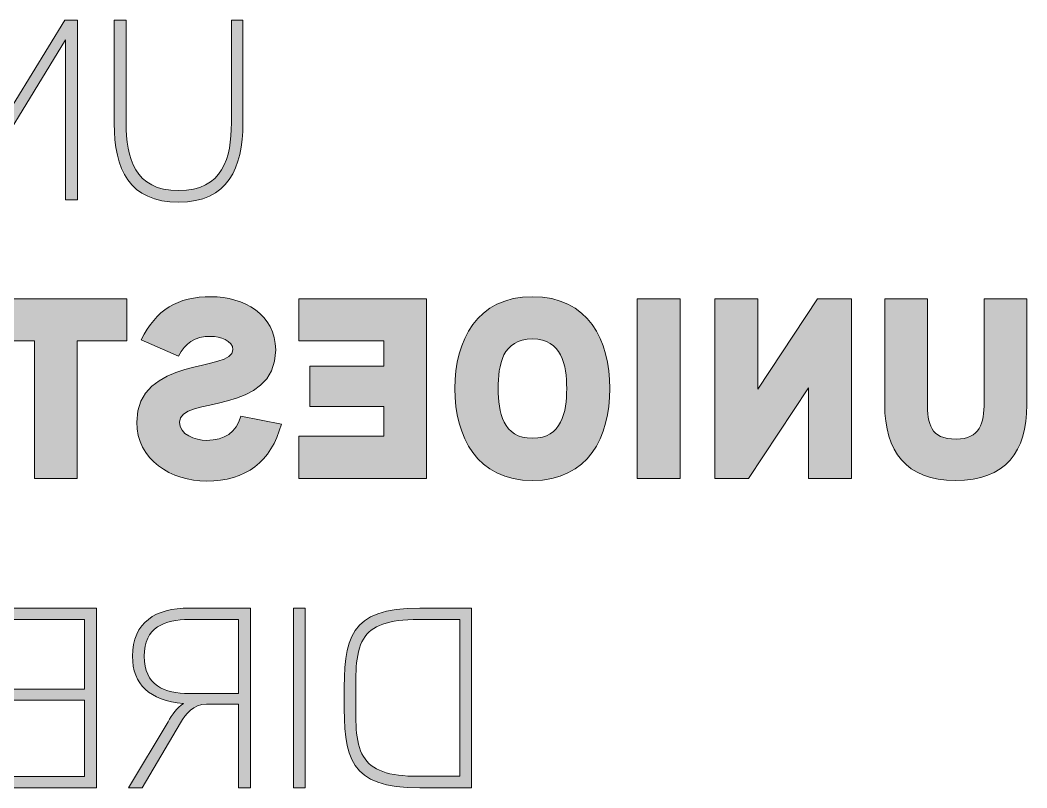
# Model space of a CAD drawing. Header units: centimetres. Extents: x 0.09 to 3.73, y -8.23 to -2.14.
# Drawn here: x 1.914 to 2.514, y -4.834 to -4.376 of the extents above; entities that cross this region are included whole.
import ezdxf

# ---------------------------------------------------------------- set-up
doc = ezdxf.new("R2010")
doc.units = ezdxf.units.CM
doc.header["$MEASUREMENT"] = 0
doc.layers.add('Camada 1', color=7, linetype='Continuous', lineweight=0)

# ---------------------------------------------------------------- blocks, each defined once
blk = doc.blocks.new('Block_18')
at = {"layer": 'Camada 1', "true_color": 0x1d1d1b, "transparency": 33554687}
h = blk.add_hatch(color=250, dxfattribs=at)
h.dxf.hatch_style = 2
edge = h.paths.add_edge_path()
edge.add_spline(control_points=[(1.87503, -4.37644), (1.87503, -4.37644), (1.88209, -4.37644), (1.88209, -4.37644), (1.88209, -4.37644), (1.88209, -4.47186), (1.88209, -4.47186), (1.88209, -4.47186), (1.94056, -4.37644), (1.94056, -4.37644), (1.94056, -4.37644), (1.9482, -4.37644), (1.9482, -4.37644), (1.9482, -4.37644), (1.9482, -4.48351), (1.9482, -4.48351), (1.9482, -4.48351), (1.94114, -4.48351), (1.94114, -4.48351), (1.94114, -4.48351), (1.94114, -4.38808), (1.94114, -4.38808), (1.94114, -4.38808), (1.88254, -4.48351), (1.88254, -4.48351), (1.88254, -4.48351), (1.87503, -4.48351), (1.87503, -4.48351), (1.87503, -4.48351), (1.87503, -4.37644), (1.87503, -4.37644)], knot_values=[0, 0, 0, 0, 1, 1, 1, 2, 2, 2, 3, 3, 3, 4, 4, 4, 5, 5, 5, 6, 6, 6, 7, 7, 7, 8, 8, 8, 9, 9, 9, 10, 10, 10, 10], degree=3, periodic=0)
h = blk.add_hatch(color=250, dxfattribs=at)
h.dxf.hatch_style = 2
edge = h.paths.add_edge_path()
edge.add_spline(control_points=[(1.97008, -4.37644), (1.97008, -4.37644), (1.97714, -4.37644), (1.97714, -4.37644), (1.97714, -4.37644), (1.97714, -4.43766), (1.97714, -4.43766), (1.97714, -4.45836), (1.98207, -4.478), (2.00846, -4.478), (2.03485, -4.478), (2.03991, -4.45836), (2.03991, -4.43766), (2.03991, -4.43766), (2.03991, -4.37644), (2.03991, -4.37644), (2.03991, -4.37644), (2.0468, -4.37644), (2.0468, -4.37644), (2.0468, -4.37644), (2.0468, -4.43793), (2.0468, -4.43793), (2.0468, -4.46432), (2.03791, -4.48489), (2.00846, -4.48489), (1.97914, -4.48489), (1.97008, -4.46525), (1.97008, -4.43793), (1.97008, -4.43793), (1.97008, -4.37644), (1.97008, -4.37644)], knot_values=[0, 0, 0, 0, 1, 1, 1, 2, 2, 2, 3, 3, 3, 4, 4, 4, 5, 5, 5, 6, 6, 6, 7, 7, 7, 8, 8, 8, 9, 9, 9, 10, 10, 10, 10], degree=3, periodic=0)
h = blk.add_hatch(color=250, dxfattribs=at)
h.dxf.hatch_style = 2
edge = h.paths.add_edge_path()
edge.add_spline(control_points=[(1.98346, -4.6159), (1.98346, -4.57694), (2.04084, -4.58583), (2.04084, -4.57294), (2.04084, -4.56712), (2.03287, -4.56481), (2.02796, -4.56481), (2.01736, -4.56481), (2.01276, -4.56881), (2.00832, -4.57663), (2.00832, -4.57663), (1.98622, -4.56681), (1.98622, -4.56681), (1.99511, -4.549), (2.00754, -4.54118), (2.02796, -4.54118), (2.04697, -4.54118), (2.06632, -4.55175), (2.06632, -4.57294), (2.06632, -4.61204), (2.00894, -4.60026), (2.00894, -4.6159), (2.00894, -4.62341), (2.01829, -4.62679), (2.02505, -4.62679), (2.03624, -4.62679), (2.04268, -4.62203), (2.0456, -4.61235), (2.0456, -4.61235), (2.06968, -4.61711), (2.06968, -4.61711), (2.0637, -4.63954), (2.04851, -4.65104), (2.02505, -4.65104), (2.00419, -4.65104), (1.98346, -4.63843), (1.98346, -4.6159)], knot_values=[0, 0, 0, 0, 1, 1, 1, 2, 2, 2, 3, 3, 3, 4, 4, 4, 5, 5, 5, 6, 6, 6, 7, 7, 7, 8, 8, 8, 9, 9, 9, 10, 10, 10, 11, 11, 11, 12, 12, 12, 12], degree=3, periodic=0)
h = blk.add_hatch(color=250, dxfattribs=at)
h.dxf.hatch_style = 2
edge = h.paths.add_edge_path()
edge.add_spline(control_points=[(2.1989, -4.59595), (2.1989, -4.60991), (2.20168, -4.62555), (2.21931, -4.62555), (2.23695, -4.62555), (2.23973, -4.60991), (2.23973, -4.59595), (2.23973, -4.582), (2.23695, -4.56633), (2.21931, -4.56633), (2.20137, -4.56633), (2.1989, -4.582), (2.1989, -4.59595)], knot_values=[0, 0, 0, 0, 1, 1, 1, 2, 2, 2, 3, 3, 3, 4, 4, 4, 4], degree=3, periodic=0)
edge = h.paths.add_edge_path()
edge.add_spline(control_points=[(2.17313, -4.59595), (2.17313, -4.56726), (2.18633, -4.54118), (2.21931, -4.54118), (2.25246, -4.54118), (2.2655, -4.56726), (2.2655, -4.59595), (2.2655, -4.62465), (2.25246, -4.65073), (2.21931, -4.65073), (2.18633, -4.65073), (2.17313, -4.62465), (2.17313, -4.59595)], knot_values=[0, 0, 0, 0, 1, 1, 1, 2, 2, 2, 3, 3, 3, 4, 4, 4, 4], degree=3, periodic=0)
h = blk.add_hatch(color=250, dxfattribs=at)
h.dxf.hatch_style = 2
edge = h.paths.add_edge_path()
edge.add_spline(control_points=[(1.89286, -4.54242), (1.89286, -4.54242), (1.97768, -4.54242), (1.97768, -4.54242), (1.97768, -4.54242), (1.97768, -4.56757), (1.97768, -4.56757), (1.97768, -4.56757), (1.94808, -4.56757), (1.94808, -4.56757), (1.94808, -4.56757), (1.94808, -4.64949), (1.94808, -4.64949), (1.94808, -4.64949), (1.92262, -4.64949), (1.92262, -4.64949), (1.92262, -4.64949), (1.92262, -4.56757), (1.92262, -4.56757), (1.92262, -4.56757), (1.89286, -4.56757), (1.89286, -4.56757), (1.89286, -4.56757), (1.89286, -4.54242), (1.89286, -4.54242)], knot_values=[0, 0, 0, 0, 1, 1, 1, 2, 2, 2, 3, 3, 3, 4, 4, 4, 5, 5, 5, 6, 6, 6, 7, 7, 7, 8, 8, 8, 8], degree=3, periodic=0)
h = blk.add_hatch(color=250, dxfattribs=at)
h.dxf.hatch_style = 2
edge = h.paths.add_edge_path()
edge.add_spline(control_points=[(2.08006, -4.62434), (2.08006, -4.62434), (2.13069, -4.62434), (2.13069, -4.62434), (2.13069, -4.62434), (2.13069, -4.6067), (2.13069, -4.6067), (2.13069, -4.6067), (2.08666, -4.6067), (2.08666, -4.6067), (2.08666, -4.6067), (2.08666, -4.58259), (2.08666, -4.58259), (2.08666, -4.58259), (2.13069, -4.58259), (2.13069, -4.58259), (2.13069, -4.58259), (2.13069, -4.56757), (2.13069, -4.56757), (2.13069, -4.56757), (2.08006, -4.56757), (2.08006, -4.56757), (2.08006, -4.56757), (2.08006, -4.54242), (2.08006, -4.54242), (2.08006, -4.54242), (2.15617, -4.54242), (2.15617, -4.54242), (2.15617, -4.54242), (2.15617, -4.64949), (2.15617, -4.64949), (2.15617, -4.64949), (2.08006, -4.64949), (2.08006, -4.64949), (2.08006, -4.64949), (2.08006, -4.62434), (2.08006, -4.62434)], knot_values=[0, 0, 0, 0, 1, 1, 1, 2, 2, 2, 3, 3, 3, 4, 4, 4, 5, 5, 5, 6, 6, 6, 7, 7, 7, 8, 8, 8, 9, 9, 9, 10, 10, 10, 11, 11, 11, 12, 12, 12, 12], degree=3, periodic=0)
h = blk.add_hatch(color=250, dxfattribs=at)
h.dxf.hatch_style = 2
edge = h.paths.add_edge_path()
edge.add_spline(control_points=[(2.28165, -4.54242), (2.28165, -4.54242), (2.30727, -4.54242), (2.30727, -4.54242), (2.30727, -4.54242), (2.30727, -4.64949), (2.30727, -4.64949), (2.30727, -4.64949), (2.28165, -4.64949), (2.28165, -4.64949), (2.28165, -4.64949), (2.28165, -4.54242), (2.28165, -4.54242)], knot_values=[0, 0, 0, 0, 1, 1, 1, 2, 2, 2, 3, 3, 3, 4, 4, 4, 4], degree=3, periodic=0)
h = blk.add_hatch(color=250, dxfattribs=at)
h.dxf.hatch_style = 2
edge = h.paths.add_edge_path()
edge.add_spline(control_points=[(2.32809, -4.54242), (2.32809, -4.54242), (2.35357, -4.54242), (2.35357, -4.54242), (2.35357, -4.54242), (2.35357, -4.59627), (2.35357, -4.59627), (2.35357, -4.59627), (2.38931, -4.54242), (2.38931, -4.54242), (2.38931, -4.54242), (2.40942, -4.54242), (2.40942, -4.54242), (2.40942, -4.54242), (2.40942, -4.64949), (2.40942, -4.64949), (2.40942, -4.64949), (2.38394, -4.64949), (2.38394, -4.64949), (2.38394, -4.64949), (2.38394, -4.59551), (2.38394, -4.59551), (2.38394, -4.59551), (2.34804, -4.64949), (2.34804, -4.64949), (2.34804, -4.64949), (2.32809, -4.64949), (2.32809, -4.64949), (2.32809, -4.64949), (2.32809, -4.54242), (2.32809, -4.54242)], knot_values=[0, 0, 0, 0, 1, 1, 1, 2, 2, 2, 3, 3, 3, 4, 4, 4, 5, 5, 5, 6, 6, 6, 7, 7, 7, 8, 8, 8, 9, 9, 9, 10, 10, 10, 10], degree=3, periodic=0)
h = blk.add_hatch(color=250, dxfattribs=at)
h.dxf.hatch_style = 2
edge = h.paths.add_edge_path()
edge.add_spline(control_points=[(2.42929, -4.54242), (2.42929, -4.54242), (2.45477, -4.54242), (2.45477, -4.54242), (2.45477, -4.54242), (2.45477, -4.60422), (2.45477, -4.60422), (2.45477, -4.61697), (2.4563, -4.62603), (2.47179, -4.62603), (2.48622, -4.62603), (2.48851, -4.61635), (2.48851, -4.60422), (2.48851, -4.60422), (2.48851, -4.54242), (2.48851, -4.54242), (2.48851, -4.54242), (2.51399, -4.54242), (2.51399, -4.54242), (2.51399, -4.54242), (2.51399, -4.6056), (2.51399, -4.6056), (2.51399, -4.63337), (2.5014, -4.65073), (2.47148, -4.65073), (2.44189, -4.65073), (2.42929, -4.63309), (2.42929, -4.6056), (2.42929, -4.6056), (2.42929, -4.54242), (2.42929, -4.54242)], knot_values=[0, 0, 0, 0, 1, 1, 1, 2, 2, 2, 3, 3, 3, 4, 4, 4, 5, 5, 5, 6, 6, 6, 7, 7, 7, 8, 8, 8, 9, 9, 9, 10, 10, 10, 10], degree=3, periodic=0)
h = blk.add_hatch(color=250, dxfattribs=at)
h.dxf.hatch_style = 2
edge = h.paths.add_edge_path()
edge.add_spline(control_points=[(1.89176, -4.82705), (1.89176, -4.82705), (1.95235, -4.82705), (1.95235, -4.82705), (1.95235, -4.82705), (1.95235, -4.78147), (1.95235, -4.78147), (1.95235, -4.78147), (1.89944, -4.78147), (1.89944, -4.78147), (1.89944, -4.78147), (1.89944, -4.77503), (1.89944, -4.77503), (1.89944, -4.77503), (1.95235, -4.77503), (1.95235, -4.77503), (1.95235, -4.77503), (1.95235, -4.73348), (1.95235, -4.73348), (1.95235, -4.73348), (1.89176, -4.73348), (1.89176, -4.73348), (1.89176, -4.73348), (1.89176, -4.72673), (1.89176, -4.72673), (1.89176, -4.72673), (1.95942, -4.72673), (1.95942, -4.72673), (1.95942, -4.72673), (1.95942, -4.8338), (1.95942, -4.8338), (1.95942, -4.8338), (1.89176, -4.8338), (1.89176, -4.8338), (1.89176, -4.8338), (1.89176, -4.82705), (1.89176, -4.82705)], knot_values=[0, 0, 0, 0, 1, 1, 1, 2, 2, 2, 3, 3, 3, 4, 4, 4, 5, 5, 5, 6, 6, 6, 7, 7, 7, 8, 8, 8, 9, 9, 9, 10, 10, 10, 11, 11, 11, 12, 12, 12, 12], degree=3, periodic=0)
h = blk.add_hatch(color=250, dxfattribs=at)
h.dxf.hatch_style = 2
edge = h.paths.add_edge_path()
edge.add_spline(control_points=[(1.98791, -4.75539), (1.98791, -4.77259), (2, -4.77765), (2.01475, -4.77765), (2.01475, -4.77765), (2.0442, -4.77765), (2.0442, -4.77765), (2.0442, -4.77765), (2.0442, -4.73348), (2.0442, -4.73348), (2.0442, -4.73348), (2.01475, -4.73348), (2.01475, -4.73348), (2.00017, -4.73348), (1.98791, -4.73807), (1.98791, -4.75539)], knot_values=[0, 0, 0, 0, 1, 1, 1, 2, 2, 2, 3, 3, 3, 4, 4, 4, 5, 5, 5, 5], degree=3, periodic=0)
edge = h.paths.add_edge_path()
edge.add_spline(control_points=[(1.98098, -4.75539), (1.98098, -4.735), (1.99494, -4.72673), (2.01475, -4.72673), (2.01475, -4.72673), (2.05126, -4.72673), (2.05126, -4.72673), (2.05126, -4.72673), (2.05126, -4.8338), (2.05126, -4.8338), (2.05126, -4.8338), (2.0442, -4.8338), (2.0442, -4.8338), (2.0442, -4.8338), (2.0442, -4.78395), (2.0442, -4.78395), (2.0442, -4.78395), (2.02503, -4.78395), (2.02503, -4.78395), (2.01705, -4.78395), (2.01275, -4.78978), (2.00953, -4.79515), (2.00953, -4.79515), (1.98667, -4.8338), (1.98667, -4.8338), (1.98667, -4.8338), (1.97854, -4.8338), (1.97854, -4.8338), (1.97854, -4.8338), (2.00217, -4.79439), (2.00217, -4.79439), (2.00462, -4.79022), (2.00754, -4.78609), (2.01137, -4.78347), (1.99111, -4.78178), (1.98098, -4.77214), (1.98098, -4.75539)], knot_values=[0, 0, 0, 0, 1, 1, 1, 2, 2, 2, 3, 3, 3, 4, 4, 4, 5, 5, 5, 6, 6, 6, 7, 7, 7, 8, 8, 8, 9, 9, 9, 10, 10, 10, 11, 11, 11, 12, 12, 12, 12], degree=3, periodic=0)
h = blk.add_hatch(color=250, dxfattribs=at)
h.dxf.hatch_style = 2
edge = h.paths.add_edge_path()
edge.add_spline(control_points=[(2.07693, -4.72673), (2.07693, -4.72673), (2.08384, -4.72673), (2.08384, -4.72673), (2.08384, -4.72673), (2.08384, -4.8338), (2.08384, -4.8338), (2.08384, -4.8338), (2.07693, -4.8338), (2.07693, -4.8338), (2.07693, -4.8338), (2.07693, -4.72673), (2.07693, -4.72673)], knot_values=[0, 0, 0, 0, 1, 1, 1, 2, 2, 2, 3, 3, 3, 4, 4, 4, 4], degree=3, periodic=0)
h = blk.add_hatch(color=250, dxfattribs=at)
h.dxf.hatch_style = 2
edge = h.paths.add_edge_path()
edge.add_spline(control_points=[(2.114, -4.78027), (2.114, -4.79177), (2.1134, -4.80666), (2.1186, -4.8151), (2.12351, -4.82337), (2.13333, -4.82691), (2.15158, -4.82691), (2.15158, -4.82691), (2.17598, -4.82691), (2.17598, -4.82691), (2.17598, -4.82691), (2.17598, -4.73348), (2.17598, -4.73348), (2.17598, -4.73348), (2.15158, -4.73348), (2.15158, -4.73348), (2.13333, -4.73348), (2.12351, -4.737), (2.1186, -4.74513), (2.1134, -4.75388), (2.114, -4.7689), (2.114, -4.78027)], knot_values=[0, 0, 0, 0, 1, 1, 1, 2, 2, 2, 3, 3, 3, 4, 4, 4, 5, 5, 5, 6, 6, 6, 7, 7, 7, 7], degree=3, periodic=0)
edge = h.paths.add_edge_path()
edge.add_spline(control_points=[(2.10709, -4.78027), (2.10709, -4.74451), (2.10971, -4.72673), (2.1522, -4.72673), (2.1522, -4.72673), (2.18304, -4.72673), (2.18304, -4.72673), (2.18304, -4.72673), (2.18304, -4.8338), (2.18304, -4.8338), (2.18304, -4.8338), (2.1522, -4.8338), (2.1522, -4.8338), (2.10971, -4.8338), (2.10709, -4.81599), (2.10709, -4.78027)], knot_values=[0, 0, 0, 0, 1, 1, 1, 2, 2, 2, 3, 3, 3, 4, 4, 4, 5, 5, 5, 5], degree=3, periodic=0)
at = {"layer": 'Camada 1'}
for points, knots in [([(1.87503, -4.37644), (1.87503, -4.37644), (1.88209, -4.37644), (1.88209, -4.37644), (1.88209, -4.37644), (1.88209, -4.47186), (1.88209, -4.47186), (1.88209, -4.47186), (1.94056, -4.37644), (1.94056, -4.37644), (1.94056, -4.37644), (1.9482, -4.37644), (1.9482, -4.37644), (1.9482, -4.37644), (1.9482, -4.48351), (1.9482, -4.48351), (1.9482, -4.48351), (1.94114, -4.48351), (1.94114, -4.48351), (1.94114, -4.48351), (1.94114, -4.38808), (1.94114, -4.38808), (1.94114, -4.38808), (1.88254, -4.48351), (1.88254, -4.48351), (1.88254, -4.48351), (1.87503, -4.48351), (1.87503, -4.48351), (1.87503, -4.48351), (1.87503, -4.37644), (1.87503, -4.37644)], [0, 0, 0, 0, 1, 1, 1, 2, 2, 2, 3, 3, 3, 4, 4, 4, 5, 5, 5, 6, 6, 6, 7, 7, 7, 8, 8, 8, 9, 9, 9, 10, 10, 10, 10]), ([(1.97008, -4.37644), (1.97008, -4.37644), (1.97714, -4.37644), (1.97714, -4.37644), (1.97714, -4.37644), (1.97714, -4.43766), (1.97714, -4.43766), (1.97714, -4.45836), (1.98207, -4.478), (2.00846, -4.478), (2.03485, -4.478), (2.03991, -4.45836), (2.03991, -4.43766), (2.03991, -4.43766), (2.03991, -4.37644), (2.03991, -4.37644), (2.03991, -4.37644), (2.0468, -4.37644), (2.0468, -4.37644), (2.0468, -4.37644), (2.0468, -4.43793), (2.0468, -4.43793), (2.0468, -4.46432), (2.03791, -4.48489), (2.00846, -4.48489), (1.97914, -4.48489), (1.97008, -4.46525), (1.97008, -4.43793), (1.97008, -4.43793), (1.97008, -4.37644), (1.97008, -4.37644)], [0, 0, 0, 0, 1, 1, 1, 2, 2, 2, 3, 3, 3, 4, 4, 4, 5, 5, 5, 6, 6, 6, 7, 7, 7, 8, 8, 8, 9, 9, 9, 10, 10, 10, 10]), ([(1.98346, -4.6159), (1.98346, -4.57694), (2.04084, -4.58583), (2.04084, -4.57294), (2.04084, -4.56712), (2.03287, -4.56481), (2.02796, -4.56481), (2.01736, -4.56481), (2.01276, -4.56881), (2.00832, -4.57663), (2.00832, -4.57663), (1.98622, -4.56681), (1.98622, -4.56681), (1.99511, -4.549), (2.00754, -4.54118), (2.02796, -4.54118), (2.04697, -4.54118), (2.06632, -4.55175), (2.06632, -4.57294), (2.06632, -4.61204), (2.00894, -4.60026), (2.00894, -4.6159), (2.00894, -4.62341), (2.01829, -4.62679), (2.02505, -4.62679), (2.03624, -4.62679), (2.04268, -4.62203), (2.0456, -4.61235), (2.0456, -4.61235), (2.06968, -4.61711), (2.06968, -4.61711), (2.0637, -4.63954), (2.04851, -4.65104), (2.02505, -4.65104), (2.00419, -4.65104), (1.98346, -4.63843), (1.98346, -4.6159)], [0, 0, 0, 0, 1, 1, 1, 2, 2, 2, 3, 3, 3, 4, 4, 4, 5, 5, 5, 6, 6, 6, 7, 7, 7, 8, 8, 8, 9, 9, 9, 10, 10, 10, 11, 11, 11, 12, 12, 12, 12]), ([(2.17313, -4.59595), (2.17313, -4.56726), (2.18633, -4.54118), (2.21931, -4.54118), (2.25246, -4.54118), (2.2655, -4.56726), (2.2655, -4.59595), (2.2655, -4.62465), (2.25246, -4.65073), (2.21931, -4.65073), (2.18633, -4.65073), (2.17313, -4.62465), (2.17313, -4.59595)], [0, 0, 0, 0, 1, 1, 1, 2, 2, 2, 3, 3, 3, 4, 4, 4, 4]), ([(1.89286, -4.54242), (1.89286, -4.54242), (1.97768, -4.54242), (1.97768, -4.54242), (1.97768, -4.54242), (1.97768, -4.56757), (1.97768, -4.56757), (1.97768, -4.56757), (1.94808, -4.56757), (1.94808, -4.56757), (1.94808, -4.56757), (1.94808, -4.64949), (1.94808, -4.64949), (1.94808, -4.64949), (1.92262, -4.64949), (1.92262, -4.64949), (1.92262, -4.64949), (1.92262, -4.56757), (1.92262, -4.56757), (1.92262, -4.56757), (1.89286, -4.56757), (1.89286, -4.56757), (1.89286, -4.56757), (1.89286, -4.54242), (1.89286, -4.54242)], [0, 0, 0, 0, 1, 1, 1, 2, 2, 2, 3, 3, 3, 4, 4, 4, 5, 5, 5, 6, 6, 6, 7, 7, 7, 8, 8, 8, 8]), ([(2.08006, -4.62434), (2.08006, -4.62434), (2.13069, -4.62434), (2.13069, -4.62434), (2.13069, -4.62434), (2.13069, -4.6067), (2.13069, -4.6067), (2.13069, -4.6067), (2.08666, -4.6067), (2.08666, -4.6067), (2.08666, -4.6067), (2.08666, -4.58259), (2.08666, -4.58259), (2.08666, -4.58259), (2.13069, -4.58259), (2.13069, -4.58259), (2.13069, -4.58259), (2.13069, -4.56757), (2.13069, -4.56757), (2.13069, -4.56757), (2.08006, -4.56757), (2.08006, -4.56757), (2.08006, -4.56757), (2.08006, -4.54242), (2.08006, -4.54242), (2.08006, -4.54242), (2.15617, -4.54242), (2.15617, -4.54242), (2.15617, -4.54242), (2.15617, -4.64949), (2.15617, -4.64949), (2.15617, -4.64949), (2.08006, -4.64949), (2.08006, -4.64949), (2.08006, -4.64949), (2.08006, -4.62434), (2.08006, -4.62434)], [0, 0, 0, 0, 1, 1, 1, 2, 2, 2, 3, 3, 3, 4, 4, 4, 5, 5, 5, 6, 6, 6, 7, 7, 7, 8, 8, 8, 9, 9, 9, 10, 10, 10, 11, 11, 11, 12, 12, 12, 12]), ([(2.28165, -4.54242), (2.28165, -4.54242), (2.30727, -4.54242), (2.30727, -4.54242), (2.30727, -4.54242), (2.30727, -4.64949), (2.30727, -4.64949), (2.30727, -4.64949), (2.28165, -4.64949), (2.28165, -4.64949), (2.28165, -4.64949), (2.28165, -4.54242), (2.28165, -4.54242)], [0, 0, 0, 0, 1, 1, 1, 2, 2, 2, 3, 3, 3, 4, 4, 4, 4]), ([(2.32809, -4.54242), (2.32809, -4.54242), (2.35357, -4.54242), (2.35357, -4.54242), (2.35357, -4.54242), (2.35357, -4.59627), (2.35357, -4.59627), (2.35357, -4.59627), (2.38931, -4.54242), (2.38931, -4.54242), (2.38931, -4.54242), (2.40942, -4.54242), (2.40942, -4.54242), (2.40942, -4.54242), (2.40942, -4.64949), (2.40942, -4.64949), (2.40942, -4.64949), (2.38394, -4.64949), (2.38394, -4.64949), (2.38394, -4.64949), (2.38394, -4.59551), (2.38394, -4.59551), (2.38394, -4.59551), (2.34804, -4.64949), (2.34804, -4.64949), (2.34804, -4.64949), (2.32809, -4.64949), (2.32809, -4.64949), (2.32809, -4.64949), (2.32809, -4.54242), (2.32809, -4.54242)], [0, 0, 0, 0, 1, 1, 1, 2, 2, 2, 3, 3, 3, 4, 4, 4, 5, 5, 5, 6, 6, 6, 7, 7, 7, 8, 8, 8, 9, 9, 9, 10, 10, 10, 10]), ([(2.42929, -4.54242), (2.42929, -4.54242), (2.45477, -4.54242), (2.45477, -4.54242), (2.45477, -4.54242), (2.45477, -4.60422), (2.45477, -4.60422), (2.45477, -4.61697), (2.4563, -4.62603), (2.47179, -4.62603), (2.48622, -4.62603), (2.48851, -4.61635), (2.48851, -4.60422), (2.48851, -4.60422), (2.48851, -4.54242), (2.48851, -4.54242), (2.48851, -4.54242), (2.51399, -4.54242), (2.51399, -4.54242), (2.51399, -4.54242), (2.51399, -4.6056), (2.51399, -4.6056), (2.51399, -4.63337), (2.5014, -4.65073), (2.47148, -4.65073), (2.44189, -4.65073), (2.42929, -4.63309), (2.42929, -4.6056), (2.42929, -4.6056), (2.42929, -4.54242), (2.42929, -4.54242)], [0, 0, 0, 0, 1, 1, 1, 2, 2, 2, 3, 3, 3, 4, 4, 4, 5, 5, 5, 6, 6, 6, 7, 7, 7, 8, 8, 8, 9, 9, 9, 10, 10, 10, 10]), ([(2.1989, -4.59595), (2.1989, -4.60991), (2.20168, -4.62555), (2.21931, -4.62555), (2.23695, -4.62555), (2.23973, -4.60991), (2.23973, -4.59595), (2.23973, -4.582), (2.23695, -4.56633), (2.21931, -4.56633), (2.20137, -4.56633), (2.1989, -4.582), (2.1989, -4.59595)], [0, 0, 0, 0, 1, 1, 1, 2, 2, 2, 3, 3, 3, 4, 4, 4, 4]), ([(1.89176, -4.82705), (1.89176, -4.82705), (1.95235, -4.82705), (1.95235, -4.82705), (1.95235, -4.82705), (1.95235, -4.78147), (1.95235, -4.78147), (1.95235, -4.78147), (1.89944, -4.78147), (1.89944, -4.78147), (1.89944, -4.78147), (1.89944, -4.77503), (1.89944, -4.77503), (1.89944, -4.77503), (1.95235, -4.77503), (1.95235, -4.77503), (1.95235, -4.77503), (1.95235, -4.73348), (1.95235, -4.73348), (1.95235, -4.73348), (1.89176, -4.73348), (1.89176, -4.73348), (1.89176, -4.73348), (1.89176, -4.72673), (1.89176, -4.72673), (1.89176, -4.72673), (1.95942, -4.72673), (1.95942, -4.72673), (1.95942, -4.72673), (1.95942, -4.8338), (1.95942, -4.8338), (1.95942, -4.8338), (1.89176, -4.8338), (1.89176, -4.8338), (1.89176, -4.8338), (1.89176, -4.82705), (1.89176, -4.82705)], [0, 0, 0, 0, 1, 1, 1, 2, 2, 2, 3, 3, 3, 4, 4, 4, 5, 5, 5, 6, 6, 6, 7, 7, 7, 8, 8, 8, 9, 9, 9, 10, 10, 10, 11, 11, 11, 12, 12, 12, 12]), ([(1.98098, -4.75539), (1.98098, -4.735), (1.99494, -4.72673), (2.01475, -4.72673), (2.01475, -4.72673), (2.05126, -4.72673), (2.05126, -4.72673), (2.05126, -4.72673), (2.05126, -4.8338), (2.05126, -4.8338), (2.05126, -4.8338), (2.0442, -4.8338), (2.0442, -4.8338), (2.0442, -4.8338), (2.0442, -4.78395), (2.0442, -4.78395), (2.0442, -4.78395), (2.02503, -4.78395), (2.02503, -4.78395), (2.01705, -4.78395), (2.01275, -4.78978), (2.00953, -4.79515), (2.00953, -4.79515), (1.98667, -4.8338), (1.98667, -4.8338), (1.98667, -4.8338), (1.97854, -4.8338), (1.97854, -4.8338), (1.97854, -4.8338), (2.00217, -4.79439), (2.00217, -4.79439), (2.00462, -4.79022), (2.00754, -4.78609), (2.01137, -4.78347), (1.99111, -4.78178), (1.98098, -4.77214), (1.98098, -4.75539)], [0, 0, 0, 0, 1, 1, 1, 2, 2, 2, 3, 3, 3, 4, 4, 4, 5, 5, 5, 6, 6, 6, 7, 7, 7, 8, 8, 8, 9, 9, 9, 10, 10, 10, 11, 11, 11, 12, 12, 12, 12]), ([(2.07693, -4.72673), (2.07693, -4.72673), (2.08384, -4.72673), (2.08384, -4.72673), (2.08384, -4.72673), (2.08384, -4.8338), (2.08384, -4.8338), (2.08384, -4.8338), (2.07693, -4.8338), (2.07693, -4.8338), (2.07693, -4.8338), (2.07693, -4.72673), (2.07693, -4.72673)], [0, 0, 0, 0, 1, 1, 1, 2, 2, 2, 3, 3, 3, 4, 4, 4, 4]), ([(2.10709, -4.78027), (2.10709, -4.74451), (2.10971, -4.72673), (2.1522, -4.72673), (2.1522, -4.72673), (2.18304, -4.72673), (2.18304, -4.72673), (2.18304, -4.72673), (2.18304, -4.8338), (2.18304, -4.8338), (2.18304, -4.8338), (2.1522, -4.8338), (2.1522, -4.8338), (2.10971, -4.8338), (2.10709, -4.81599), (2.10709, -4.78027)], [0, 0, 0, 0, 1, 1, 1, 2, 2, 2, 3, 3, 3, 4, 4, 4, 5, 5, 5, 5]), ([(1.98791, -4.75539), (1.98791, -4.77259), (2, -4.77765), (2.01475, -4.77765), (2.01475, -4.77765), (2.0442, -4.77765), (2.0442, -4.77765), (2.0442, -4.77765), (2.0442, -4.73348), (2.0442, -4.73348), (2.0442, -4.73348), (2.01475, -4.73348), (2.01475, -4.73348), (2.00017, -4.73348), (1.98791, -4.73807), (1.98791, -4.75539)], [0, 0, 0, 0, 1, 1, 1, 2, 2, 2, 3, 3, 3, 4, 4, 4, 5, 5, 5, 5]), ([(2.114, -4.78027), (2.114, -4.79177), (2.1134, -4.80666), (2.1186, -4.8151), (2.12351, -4.82337), (2.13333, -4.82691), (2.15158, -4.82691), (2.15158, -4.82691), (2.17598, -4.82691), (2.17598, -4.82691), (2.17598, -4.82691), (2.17598, -4.73348), (2.17598, -4.73348), (2.17598, -4.73348), (2.15158, -4.73348), (2.15158, -4.73348), (2.13333, -4.73348), (2.12351, -4.737), (2.1186, -4.74513), (2.1134, -4.75388), (2.114, -4.7689), (2.114, -4.78027)], [0, 0, 0, 0, 1, 1, 1, 2, 2, 2, 3, 3, 3, 4, 4, 4, 5, 5, 5, 6, 6, 6, 7, 7, 7, 7])]:
    blk.add_open_spline(points, degree=3, knots=knots, dxfattribs=at)

msp = doc.modelspace()

# ---------------------------------------------------------------- block references
at = {"layer": 'Camada 1'}
msp.add_blockref('Block_18', (0, 0), dxfattribs=at)

doc.saveas('drawing.dxf')
